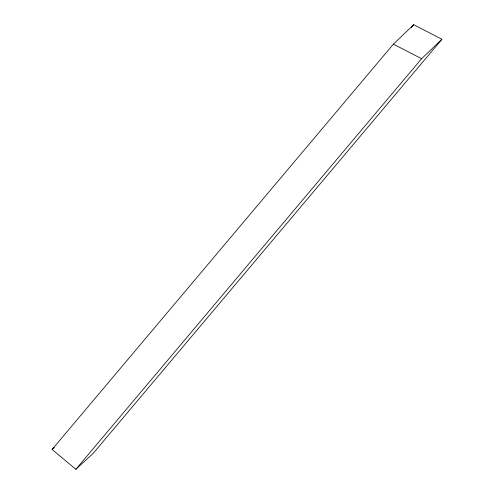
<?xml version="1.0" encoding="UTF-8"?>
<svg xmlns="http://www.w3.org/2000/svg" width="494" height="494" viewBox="0 0 494 494"><rect width="100%" height="100%" fill="white"/><g stroke="black" fill="none" stroke-linecap="round" stroke-linejoin="round"><path stroke-width="0.74" d="M52.092 449.447L393.391 44.151L413.713 24.7L441.908 39.261L93.156 453.399L75.829 469.3L52.092 449.447L54.328 447.397M411.23 27.652L413.713 24.7M75.829 469.3L421.592 58.706L441.908 39.261M393.391 44.151L421.592 58.706"/></g></svg>
